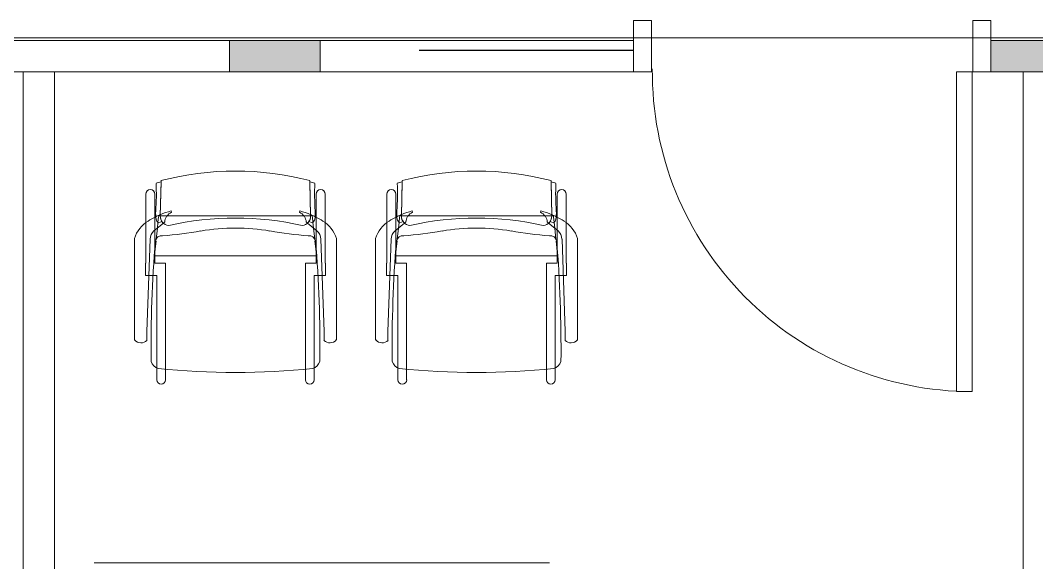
# Model space of a CAD drawing. Header units: inches. Extents: x 385 to 2249, y -1773 to -36.
# Drawn here: x 1937.6 to 2051.5, y -1626.9 to -1566.2 of the extents above; entities that cross this region are included whole.
import ezdxf

# ---------------------------------------------------------------- set-up
doc = ezdxf.new("R2010")
doc.units = ezdxf.units.IN
doc.header["$MEASUREMENT"] = 0
for name, color, linetype, lineweight in [('A-DETL-THIN', 151, 'Continuous', 9), ('A-DOOR', 31, 'Continuous', 13), ('A-DOOR-FRAM', 31, 'Continuous', 20), ('A-GLAZ', 151, 'Continuous', 13), ('A-WALL', 113, 'Continuous', 13), ('A-WALL-PATT', 111, 'Continuous', 13), ('I-FURN', 30, 'Continuous', 9), ('I-FURN-PNLS', 30, 'Continuous', 9), ('I-WALL', 2, 'Continuous', 13)]:
    doc.layers.add(name, color=color, linetype=linetype, lineweight=lineweight)

# ---------------------------------------------------------------- blocks, each defined once
blk = doc.blocks.new('Zira Wksta 11 - Type 2-V31-Level 6 POWER _ SIGNAL')
at = {"layer": 'I-FURN-PNLS'}
for p, q in [((-51, 0), (0, 0)), ((0, 0), (-51, 0))]:
    blk.add_line(p, q, dxfattribs=at)
blk = doc.blocks.new('F-Haworth_Chair_X99-Seminar - X99 Seminar Chair with Glides-5157301-Level 6 POWER _ SIGNAL')
at = {"layer": 'I-FURN'}
for p, q in [((-8.34, 11.52), (-8.42, 7.57)), ((8.42, 7.57), (8.34, 11.52)), ((-8.42, 7.57), (-8.34, 11.37)), ((8.34, 11.37), (8.42, 7.57)), ((-10.04, 10.02), (-10.04, 6.81)), ((-9.04, 7.4), (-9.04, 10.02)), ((9.04, 10.02), (9.04, 7.4)), ((10.04, 6.81), (10.04, 10.02)), ((-7.18, 7.99), (-7.21, 8.13)), ((7.21, 8.13), (7.18, 7.99)), ((-9.04, 5.99), (-9.04, 7.4)), ((-8.68, 6.87), (-8.75, 6.22)), ((-8.62, 7.42), (-8.68, 6.87)), ((-8.6, 7.6), (-8.62, 7.43)), ((-8.61, 6.81), (-8.23, 6.95)), ((-8.49, 7.6), (-8.56, 7.6)), ((-7.65, 7.6), (-8.4, 7.6)), ((-8.03, 6.81), (-7.95, 6.87)), ((7.65, 7.6), (-7.65, 7.6)), ((8.4, 7.6), (7.65, 7.6)), ((7.95, 6.87), (8.03, 6.81)), ((8.23, 6.95), (8.61, 6.81)), ((8.56, 7.6), (8.49, 7.6)), ((8.62, 7.43), (8.6, 7.6)), ((8.68, 6.87), (8.62, 7.42)), ((8.75, 6.22), (8.68, 6.87)), ((9.04, 7.4), (9.04, 5.99)), ((-10.04, 6.81), (-10.04, 5)), ((-9.13, 5.92), (-8.07, 6.77)), ((-9.04, 3.62), (-9.04, 5.99)), ((-8.75, 6.22), (-8.88, 4.99)), ((8.07, 6.77), (9.13, 5.92)), ((8.88, 4.99), (8.75, 6.22)), ((9.04, 5.99), (9.04, 3.62)), ((10.04, 5), (10.04, 6.81)), ((-11.32, 5.06), (-11.32, -5.48)), ((-10.04, 4.99), (-10.04, 2.27)), ((-9.92, -5.36), (-9.57, 4.97)), ((-8.9, 4.8), (-9.07, 3.2)), ((-8.88, 4.99), (-8.89, 4.91)), ((8.89, 4.91), (8.88, 4.99)), ((9.07, 3.2), (8.9, 4.8)), ((9.57, 4.97), (9.92, -5.36)), ((10.04, 2.27), (10.04, 4.99)), ((11.32, -5.48), (11.32, 5.06)), ((-9.04, 3.43), (-9.04, 3.62)), ((-9.04, 3.12), (-9.04, 3.43)), ((9.04, 3.62), (9.04, 3.43)), ((9.04, 3.43), (9.04, 3.12)), ((-9.07, 3.2), (-9.07, 3.12)), ((-9.07, 3.12), (1.6, 3.12)), ((-9.04, 2.27), (-9.04, 3.12)), ((1.62, 3.12), (9.07, 3.12)), ((9.04, 3.12), (9.04, 2.27)), ((9.07, 3.12), (9.07, 3.2)), ((-10.04, 2.27), (-10.07, 2.27)), ((-10.07, 2.27), (-10.07, 0.89)), ((-7.83, 2.27), (-9.04, 2.27)), ((-7.83, -9.57), (-7.83, 2.27)), ((9.04, 2.27), (7.83, 2.27)), ((7.83, 2.27), (7.83, -9.57)), ((10.07, 2.27), (10.04, 2.27)), ((10.07, 0.89), (10.07, 2.27)), ((-10.07, 0.89), (-9.71, 0.89)), ((-9.71, 0.89), (-9.2, 0.89)), ((-9.2, 0.89), (-8.82, 0.89)), ((-8.82, 0.89), (-8.82, -9.44)), ((8.82, 0.89), (9.2, 0.89)), ((8.82, -9.44), (8.82, 0.89)), ((9.2, 0.89), (9.71, 0.89)), ((9.71, 0.89), (10.07, 0.89)), ((-11.32, -5.48), (-11.3, -6.32)), ((-9.92, -6.36), (-9.92, -5.36)), ((9.92, -5.36), (9.92, -6.36)), ((11.3, -6.32), (11.32, -5.48)), ((-8.82, -9.44), (-8.82, -10.78)), ((-7.83, -10.78), (-7.83, -9.57)), ((7.83, -9.57), (7.83, -10.78)), ((8.82, -10.78), (8.82, -9.44))]:
    blk.add_line(p, q, dxfattribs=at)
for centre, radius, start, end in [((0, -20.29), 32.89, 75.3075, 104.696), ((-9.54, 10.02), 0.498, 360, 180), ((-36.06, 10.03), 27.2, 355.9857, 2.5118), ((0, -20.73), 33.17, 104.5766, 105.5522), ((0, -20.73), 33.17, 74.4478, 75.4234), ((36.06, 10.03), 27.2, 177.4882, 184.0143), ((9.54, 10.02), 0.498, 360, 180), ((-5.2, 7.86), 3.74, 175.9857, 189.9064), ((-4.71, -1.15), 9.61, 105.0666, 112.7369), ((-6.55, 6.76), 1.38, 117.0503, 145.9813), ((6.55, 6.76), 1.38, 34.0187, 62.9497), ((4.71, -1.15), 9.61, 67.2631, 74.9334), ((5.2, 7.86), 3.74, 350.0936, 4.0143), ((-7.87, 3.92), 3.63, 121.9522, 161.8211), ((-4.71, -1.15), 9.61, 116.0036, 121.9522), ((-4.71, -1.15), 9.61, 113.5094, 116.0036), ((-8.28, 7.33), 0.613, 189.9064, 237.4573), ((-4.71, -1.15), 9.61, 112.927, 113.3607), ((-7.37, 7.55), 1.05, 178.8214, 214.7998), ((-7.37, 7.55), 1.05, 178.8214, 264.0446), ((-6.55, 6.76), 1.38, 147.5752, 174.9122), ((0, -26.49), 33.83, 77.2285, 102.7715), ((7.37, 7.55), 1.05, 275.9554, 1.1786), ((6.55, 6.76), 1.38, 5.0878, 32.4248), ((7.37, 7.55), 1.05, 325.2002, 1.1786), ((4.71, -1.15), 9.61, 66.6393, 67.073), ((4.71, -1.15), 9.61, 63.9964, 66.4906), ((8.28, 7.33), 0.613, 302.5427, 350.0936), ((4.71, -1.15), 9.61, 58.0478, 63.9964), ((7.87, 3.92), 3.63, 18.1789, 58.0478), ((-8.18, 4.9), 1.39, 132.8922, 177.1987), ((-11.32, 48.08), 42.84, 274.2301, 280.0233), ((0, -15.97), 22.19, 79.9767, 100.0233), ((11.32, 48.08), 42.84, 259.9767, 265.7699), ((8.18, 4.9), 1.39, 2.8013, 47.1078), ((144.06, -7.32), 153.52, 175.4787, 180.5251), ((-8.24, 4.59), 0.763, 84.2338, 165.7662), ((8.24, 4.59), 0.763, 14.2338, 95.7662), ((-144.06, -7.32), 153.52, 359.4749, 4.5213), ((-10.58, -5.68), 0.956, 221.8901, 314.1099), ((10.58, -5.68), 0.956, 225.8901, 318.1099), ((-8.21, -8.28), 1.31, 200.0433, 249.9567), ((8.21, -8.28), 1.31, 290.0433, 339.9567), ((0, 75.01), 84.96, 264.1475, 275.8525), ((-8.32, -10.78), 0.495, 180, 360), ((8.32, -10.78), 0.495, 180, 360)]:
    blk.add_arc(centre, radius, start, end, dxfattribs=at)
blk = doc.blocks.new('F-Haworth_Chair_X99-Seminar - X99 Seminar Chair with Glides-V32-Level 6 POWER _ SIGNAL')
at = {"layer": 'I-FURN'}
for p, q in [((-8.34, 11.52), (-8.42, 7.57)), ((8.42, 7.57), (8.34, 11.52)), ((-8.42, 7.57), (-8.34, 11.37)), ((8.34, 11.37), (8.42, 7.57)), ((-10.04, 10.02), (-10.04, 6.81)), ((-9.04, 7.4), (-9.04, 10.02)), ((9.04, 10.02), (9.04, 7.4)), ((10.04, 6.81), (10.04, 10.02)), ((-7.18, 7.99), (-7.21, 8.13)), ((7.21, 8.13), (7.18, 7.99)), ((-9.04, 5.99), (-9.04, 7.4)), ((-8.68, 6.87), (-8.75, 6.22)), ((-8.62, 7.42), (-8.68, 6.87)), ((-8.6, 7.6), (-8.62, 7.43)), ((-8.61, 6.81), (-8.23, 6.95)), ((-8.49, 7.6), (-8.56, 7.6)), ((-7.65, 7.6), (-8.4, 7.6)), ((-8.03, 6.81), (-7.95, 6.87)), ((7.65, 7.6), (-7.65, 7.6)), ((8.4, 7.6), (7.65, 7.6)), ((7.95, 6.87), (8.03, 6.81)), ((8.23, 6.95), (8.61, 6.81)), ((8.56, 7.6), (8.49, 7.6)), ((8.62, 7.43), (8.6, 7.6)), ((8.68, 6.87), (8.62, 7.42)), ((8.75, 6.22), (8.68, 6.87)), ((9.04, 7.4), (9.04, 5.99)), ((-10.04, 6.81), (-10.04, 5)), ((-9.13, 5.92), (-8.07, 6.77)), ((-9.04, 3.62), (-9.04, 5.99)), ((-8.75, 6.22), (-8.88, 4.99)), ((8.07, 6.77), (9.13, 5.92)), ((8.88, 4.99), (8.75, 6.22)), ((9.04, 5.99), (9.04, 3.62)), ((10.04, 5), (10.04, 6.81)), ((-11.32, 5.06), (-11.32, -5.48)), ((-10.04, 4.99), (-10.04, 2.27)), ((-9.92, -5.36), (-9.57, 4.97)), ((-8.9, 4.8), (-9.07, 3.2)), ((-8.88, 4.99), (-8.89, 4.91)), ((8.89, 4.91), (8.88, 4.99)), ((9.07, 3.2), (8.9, 4.8)), ((9.57, 4.97), (9.92, -5.36)), ((10.04, 2.27), (10.04, 4.99)), ((11.32, -5.48), (11.32, 5.06)), ((-9.04, 3.43), (-9.04, 3.62)), ((-9.04, 3.12), (-9.04, 3.43)), ((9.04, 3.62), (9.04, 3.43)), ((9.04, 3.43), (9.04, 3.12)), ((-9.07, 3.2), (-9.07, 3.12)), ((-9.07, 3.12), (9.07, 3.12)), ((-9.04, 2.27), (-9.04, 3.12)), ((9.04, 3.12), (9.04, 2.27)), ((9.07, 3.12), (9.07, 3.2)), ((-10.04, 2.27), (-10.07, 2.27)), ((-10.07, 2.27), (-10.07, 0.89)), ((-7.83, 2.27), (-9.04, 2.27)), ((-7.83, -9.57), (-7.83, 2.27)), ((9.04, 2.27), (7.83, 2.27)), ((7.83, 2.27), (7.83, -9.57)), ((10.07, 2.27), (10.04, 2.27)), ((10.07, 0.89), (10.07, 2.27)), ((-10.07, 0.89), (-9.71, 0.89)), ((-9.71, 0.89), (-9.2, 0.89)), ((-9.2, 0.89), (-8.82, 0.89)), ((-8.82, 0.89), (-8.82, -9.44)), ((8.82, 0.89), (9.2, 0.89)), ((8.82, -9.44), (8.82, 0.89)), ((9.2, 0.89), (9.71, 0.89)), ((9.71, 0.89), (10.07, 0.89)), ((-11.32, -5.48), (-11.3, -6.32)), ((-9.92, -6.36), (-9.92, -5.36)), ((9.92, -5.36), (9.92, -6.36)), ((11.3, -6.32), (11.32, -5.48)), ((-8.82, -9.44), (-8.82, -10.78)), ((-7.83, -10.78), (-7.83, -9.57)), ((7.83, -9.57), (7.83, -10.78)), ((8.82, -10.78), (8.82, -9.44))]:
    blk.add_line(p, q, dxfattribs=at)
for centre, radius, start, end in [((0, -20.29), 32.89, 75.3075, 104.696), ((-9.54, 10.02), 0.498, 360, 180), ((-36.06, 10.03), 27.2, 355.9857, 2.5118), ((0, -20.73), 33.17, 104.5766, 105.5522), ((0, -20.73), 33.17, 74.4478, 75.4234), ((36.06, 10.03), 27.2, 177.4882, 184.0143), ((9.54, 10.02), 0.498, 360, 180), ((-5.2, 7.86), 3.74, 175.9857, 189.9064), ((-4.71, -1.15), 9.61, 105.0666, 112.7369), ((-6.55, 6.76), 1.38, 117.0503, 145.9813), ((6.55, 6.76), 1.38, 34.0187, 62.9497), ((4.71, -1.15), 9.61, 67.2631, 74.9334), ((5.2, 7.86), 3.74, 350.0936, 4.0143), ((-7.87, 3.92), 3.63, 121.9522, 161.8211), ((-4.71, -1.15), 9.61, 116.0036, 121.9522), ((-4.71, -1.15), 9.61, 113.5094, 116.0036), ((-8.28, 7.33), 0.613, 189.9064, 237.4573), ((-4.71, -1.15), 9.61, 112.927, 113.3607), ((-7.37, 7.55), 1.05, 178.8214, 214.7998), ((-7.37, 7.55), 1.05, 178.8214, 264.0446), ((-6.55, 6.76), 1.38, 160.4467, 174.9122), ((-6.55, 6.76), 1.38, 147.5752, 160.4467), ((0, -26.49), 33.83, 77.2285, 102.7715), ((7.37, 7.55), 1.05, 275.9554, 1.1786), ((6.55, 6.76), 1.38, 5.0878, 32.4248), ((7.37, 7.55), 1.05, 325.2002, 1.1786), ((4.71, -1.15), 9.61, 66.6393, 67.073), ((4.71, -1.15), 9.61, 63.9964, 66.4906), ((8.28, 7.33), 0.613, 302.5427, 350.0936), ((4.71, -1.15), 9.61, 58.0478, 63.9964), ((7.87, 3.92), 3.63, 18.1789, 58.0478), ((-8.18, 4.9), 1.39, 132.8922, 177.1987), ((-11.32, 48.08), 42.84, 274.2301, 280.0233), ((0, -15.97), 22.19, 79.9767, 100.0233), ((11.32, 48.08), 42.84, 259.9767, 265.7699), ((8.18, 4.9), 1.39, 2.8013, 47.1078), ((144.06, -7.32), 153.52, 175.4787, 180.5251), ((-8.24, 4.59), 0.763, 84.2338, 165.7662), ((8.24, 4.59), 0.763, 14.2338, 95.7662), ((-144.06, -7.32), 153.52, 359.4749, 4.5213), ((-10.58, -5.68), 0.956, 221.8901, 314.1099), ((10.58, -5.68), 0.956, 225.8901, 318.1099), ((-8.21, -8.28), 1.31, 200.0433, 249.9567), ((8.21, -8.28), 1.31, 290.0433, 339.9567), ((0, 75.01), 84.96, 264.1475, 275.8525), ((-8.32, -10.78), 0.495, 180, 360), ((8.32, -10.78), 0.495, 180, 360)]:
    blk.add_arc(centre, radius, start, end, dxfattribs=at)
blk = doc.blocks.new('Single Flush - OTJ_SOLIDFLUSH_ALUM-5770997-Level 6 POWER _ SIGNAL')
at = {"layer": 'A-DOOR', "lineweight": 20}
for p, q in [((16.15625, -1.75), (17.90625, -1.75)), ((16.15625, -37.5625), (16.15625, -1.75)), ((17.90625, -1.75), (17.90625, -37.5625)), ((17.90625, -37.5625), (16.15625, -37.5625))]:
    blk.add_line(p, q, dxfattribs=at)
at = {"layer": 'A-DOOR', "lineweight": 9}
blk.add_arc((17.90625, -1.75), 35.8125, 179.5, 270, dxfattribs=at)
at = {"layer": 'A-DOOR-FRAM'}
for p, q in [((-20, 4), (-20, -1.75)), ((-20, 4), (-18, 4)), ((-18, 4), (-18, -1.75)), ((18.000004, 4), (18.000004, -1.75)), ((18.000004, 4), (20.000004, 4)), ((20.000004, 4), (20.000004, -1.75)), ((-20, -1.75), (-18, -1.75)), ((18.000004, -1.75), (20.000004, -1.75))]:
    blk.add_line(p, q, dxfattribs=at)
blk = doc.blocks.new('Frameless opening with glazing - 24_ x 84_-V143-Level 6 POWER _ SIGNAL')
at = {"layer": 'A-GLAZ', "lineweight": 30}
blk.add_line((-13.5, -0.625), (10.5, -0.625), dxfattribs=at)

msp = doc.modelspace()

# ---------------------------------------------------------------- hatches: boundary and pattern name
at = {"layer": 'A-WALL-PATT', "lineweight": 9}
h = msp.add_hatch(color=7, dxfattribs=at)
h.paths.add_polyline_path([(1797.98, -1571.95), (1870.31, -1571.95), (1870.31, -1568.45), (1759.31, -1568.45), (1759.31, -1571.95), (1767.91, -1571.95)], flags=0)
h.paths.add_polyline_path([(1687.31, -1571.95), (1695.31, -1571.95), (1695.31, -1568.45), (1687.31, -1568.45)], flags=0)
h.paths.add_polyline_path([(1964.44, -1571.95), (1964.44, -1568.45), (1961.06, -1568.45), (1961.06, -1571.95)], flags=0)
h.paths.add_polyline_path([(1574.73, -1571.95), (1623.31, -1571.95), (1623.31, -1568.45), (1574.73, -1568.45)], flags=0)
h = msp.add_hatch(color=7, dxfattribs=at)
h.paths.add_polyline_path([(2053.73, -1571.95), (2053.73, -1568.45), (2046.31, -1568.45), (2046.31, -1571.95), (2053.45, -1571.95)], flags=0)
h.paths.add_polyline_path([(1964.44, -1571.95), (1971.2, -1571.95), (1971.2, -1568.45), (1964.44, -1568.45)], flags=0)

# ---------------------------------------------------------------- linework, layer by layer
at = {"layer": 'A-DETL-THIN'}
msp.add_line((1810.18, -1568.17), (2189.44, -1568.17), dxfattribs=at)
at = {"layer": 'A-WALL'}
msp.add_line((2053.45, -1571.95), (2049.95, -1571.95), dxfattribs=at)
at = {"layer": 'I-WALL'}
for p, q in [((1961.06, -1568.45), (1934.31, -1568.45)), ((2006.31, -1568.45), (1971.2, -1568.45)), ((2006.31, -1571.95), (2006.31, -1568.45)), ((1934.31, -1571.95), (1961.06, -1571.95)), ((1937.95, -1571.95), (1937.95, -1691.17)), ((1941.45, -1691.17), (1941.45, -1571.95)), ((1971.2, -1571.95), (2006.31, -1571.95)), ((2049.95, -1571.95), (2049.95, -1719.39))]:
    msp.add_line(p, q, dxfattribs=at)
at = {"layer": 'I-WALL', "color": 8, "lineweight": 20}
for p, q in [((1971.2, -1568.45), (1961.06, -1568.45)), ((2046.31, -1568.45), (2046.31, -1571.95)), ((2110.44, -1568.45), (2046.31, -1568.45)), ((1961.06, -1571.95), (1971.2, -1571.95)), ((2046.31, -1571.95), (2049.95, -1571.95))]:
    msp.add_line(p, q, dxfattribs=at)
at = {"layer": 'I-WALL', "lineweight": 9}
for p, q in [((1961.06, -1568.45), (1961.06, -1571.95)), ((1971.2, -1571.95), (1971.2, -1568.45))]:
    msp.add_line(p, q, dxfattribs=at)

# ---------------------------------------------------------------- block references
at = {"layer": 'A-DOOR'}
msp.add_blockref('Single Flush - OTJ_SOLIDFLUSH_ALUM-5770997-Level 6 POWER _ SIGNAL', (2026.31, -1570.2), dxfattribs=at)
at = {"layer": 'A-GLAZ', "rotation": 180}
msp.add_blockref('Frameless opening with glazing - 24_ x 84_-V143-Level 6 POWER _ SIGNAL', (1992.81, -1570.2), dxfattribs=at)
at = {"layer": 'I-FURN'}
for name, p in [('F-Haworth_Chair_X99-Seminar - X99 Seminar Chair with Glides-5157301-Level 6 POWER _ SIGNAL', (1961.72, -1595.67)), ('F-Haworth_Chair_X99-Seminar - X99 Seminar Chair with Glides-V32-Level 6 POWER _ SIGNAL', (1988.72, -1595.67))]:
    msp.add_blockref(name, p, dxfattribs=at)
at = {"layer": 'I-FURN', "rotation": 180}
msp.add_blockref('Zira Wksta 11 - Type 2-V31-Level 6 POWER _ SIGNAL', (1945.89, -1626.92), dxfattribs=at)

doc.saveas('drawing.dxf')
